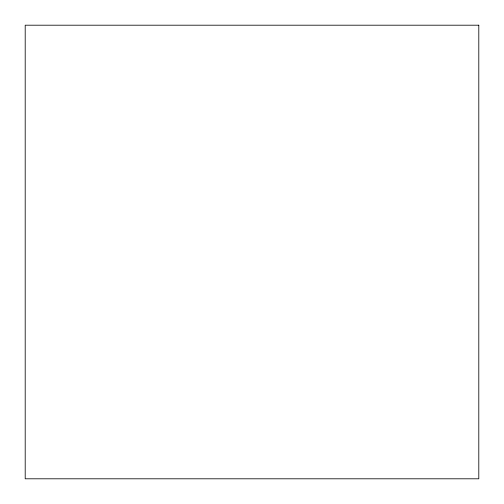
<?xml version="1.0" encoding="UTF-8"?>
<svg xmlns="http://www.w3.org/2000/svg" width="504" height="504" viewBox="0 0 504 504"><rect width="100%" height="100%" fill="white"/><g stroke="black" fill="none" stroke-linecap="round" stroke-linejoin="round"><path stroke-width="0.76" d="M478.8 25.2L25.2 25.2L25.2 478.8L478.8 478.8L478.8 25.2"/></g></svg>
